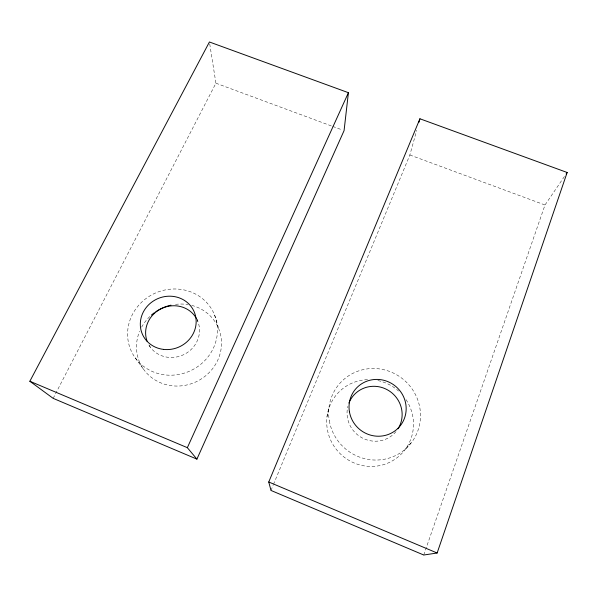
<?xml version="1.0" encoding="UTF-8"?>
<svg xmlns="http://www.w3.org/2000/svg" width="597" height="597" viewBox="0 0 597 597"><rect width="100%" height="100%" fill="white"/><g stroke="black" fill="none" stroke-linecap="round" stroke-linejoin="round"><path stroke-width="0.45" stroke-dasharray="2.98 2.24" d="M327.007 416.736L328.962 407.564M273.478 484.421L409.863 154.981L416.736 130.258M423.743 555.016L545.001 204.995L565.09 175.503M270.986 490.443L273.127 485.279M53.17 398.363L215.913 83.192L209.711 43.82M405.609 448.929L412.214 441.549M215.913 83.192L331.872 126.116M332.745 126.437L342.335 129.982M409.863 154.981L545.001 204.995M135.265 357.872L143.817 369.603M148.892 344.947L150.302 347.185M196.935 319.037L197.861 321.507M214.577 315A45.402 42.626 -24.5 0 1 165.205 374.923A45.402 42.626 -24.5 0 1 137.78 306.358A45.402 42.626 -24.5 0 1 214.577 315L218.763 328.805M406.027 399.647A43.969 42.835 45.1 0 1 387.528 463.242A43.969 42.835 45.1 0 1 327.843 431.862A43.969 42.835 45.1 0 1 367.998 379.647M377.901 380.565A43.969 42.835 45.1 0 1 398.602 391.072M395.983 431.653A27.895 27.111 41.6 0 1 362.304 437.982A27.895 27.111 41.6 0 1 347.842 406.408M191.734 305.395A42.962 40.551 -25.9 0 1 219.181 356.663A42.962 40.551 -25.9 0 1 163.988 384.043A42.962 40.551 -25.9 0 1 139.653 331.231M141.623 327.149A42.962 40.551 -25.9 0 1 150.041 316.313M175.511 304.358A42.962 40.551 -25.9 0 1 188.197 304.634M196.831 319.238A27.238 25.574 -24.5 0 1 184.921 354.021A27.238 25.574 -24.5 0 1 148.914 345.081M329.32 420.848A46.499 45.2 41.7 0 0 404.012 450.22A46.499 45.2 41.7 0 0 390.371 371.752A46.499 45.2 41.7 0 0 329.32 420.848"/><path stroke-width="0.9" d="M348.417 92.692L344.073 130.631L196.92 459.13L53.17 398.363L29.85 381.252L209.42 41.984L348.417 92.692L187.354 447.675L196.92 459.13M418.945 122.31L419.93 118.773L567.15 172.481L437.138 553.009L423.743 555.016L270.986 490.443L268.754 482.003L419.93 118.773M566.12 173.996L567.15 172.481M29.85 381.252L187.354 447.675M268.754 482.003L437.138 553.009M348.924 403.027A27.895 27.111 41.6 0 1 386.863 389.528A27.895 27.111 41.6 0 1 398.072 428.773M151.422 315.067A42.962 40.551 -25.9 0 1 154.31 312.768M155.81 311.716A42.962 40.551 -25.9 0 1 170.996 305.149M147.116 341.275A27.238 25.574 -24.5 0 1 161.839 308.403A27.238 25.574 -24.5 0 1 196.435 318.5M349.432 411.773A28.917 28.059 39.6 0 0 395.841 430.213A28.917 28.059 39.6 0 0 387.513 381.476A28.917 28.059 39.6 0 0 349.432 411.773M163.481 349.394A28.216 26.402 -23.7 0 0 194.45 312.455A28.216 26.402 -23.7 0 0 146.772 306.828A28.216 26.402 -23.7 0 0 163.481 349.394"/></g></svg>
